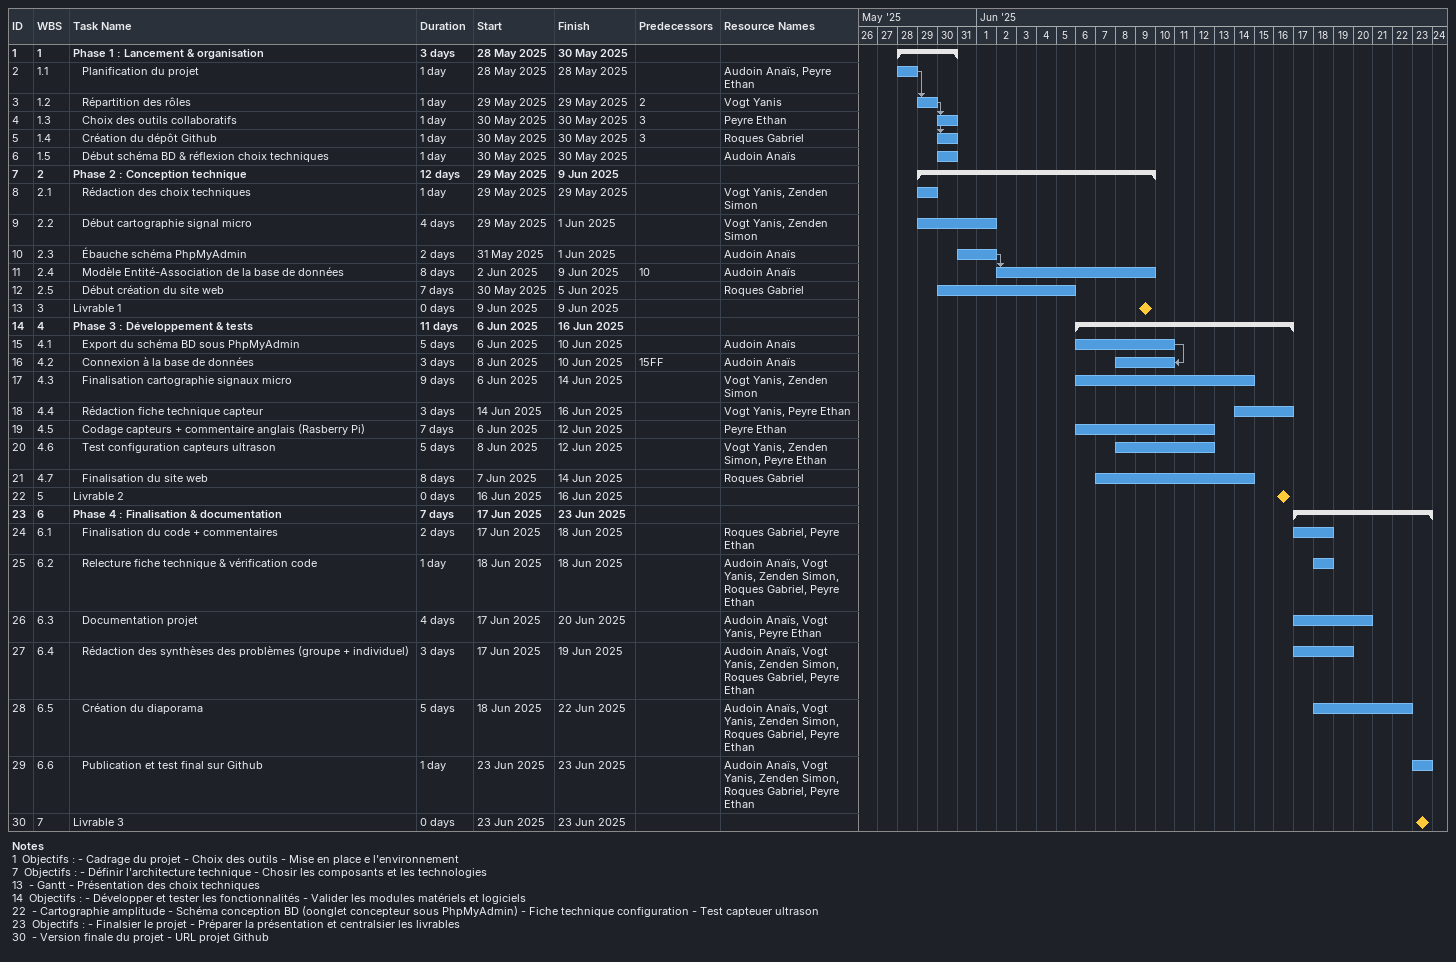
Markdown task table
| ID | WBS | Task | Duration | Start | Finish | Predecessors | Resources |
|---|---|---|---|---|---|---|---|
| 1 | 1 | **Phase 1 : Lancement & organisation** | 3d | 2025-05-28 | 2025-05-30 |  |  |
| 2 | 1.1 | Planification du projet | 1d | 2025-05-28 | 2025-05-28 |  | Audoin Anaïs, Peyre Ethan |
| 3 | 1.2 | Répartition des rôles | 1d | 2025-05-29 | 2025-05-29 | 2 | Vogt Yanis |
| 4 | 1.3 | Choix des outils collaboratifs | 1d | 2025-05-30 | 2025-05-30 | 3 | Peyre Ethan |
| 5 | 1.4 | Création du dépôt Github | 1d | 2025-05-30 | 2025-05-30 | 3 | Roques Gabriel |
| 6 | 1.5 | Début schéma BD & réflexion choix techniques | 1d | 2025-05-30 | 2025-05-30 |  | Audoin Anaïs |
| 7 | 2 | **Phase 2 : Conception technique** | 12d | 2025-05-29 | 2025-06-09 |  |  |
| 8 | 2.1 | Rédaction des choix techniques | 1d | 2025-05-29 | 2025-05-29 |  | Vogt Yanis, Zenden Simon |
| 9 | 2.2 | Début cartographie signal micro | 4d | 2025-05-29 | 2025-06-01 |  | Vogt Yanis, Zenden Simon |
| 10 | 2.3 | Ébauche schéma PhpMyAdmin | 2d | 2025-05-31 | 2025-06-01 |  | Audoin Anaïs |
| 11 | 2.4 | Modèle Entité-Association de la base de données | 8d | 2025-06-02 | 2025-06-09 | 10 | Audoin Anaïs |
| 12 | 2.5 | Début création du site web | 7d | 2025-05-30 | 2025-06-05 |  | Roques Gabriel |
| 13 | 3 | Livrable 1 | 0d | 2025-06-09 | 2025-06-09 |  |  |
| 14 | 4 | **Phase 3 : Développement & tests** | 11d | 2025-06-06 | 2025-06-16 |  |  |
| 15 | 4.1 | Export du schéma BD sous PhpMyAdmin | 5d | 2025-06-06 | 2025-06-10 |  | Audoin Anaïs |
| 16 | 4.2 | Connexion à la base de données | 3d | 2025-06-08 | 2025-06-10 | 15FF | Audoin Anaïs |
| 17 | 4.3 | Finalisation cartographie signaux micro | 9d | 2025-06-06 | 2025-06-14 |  | Vogt Yanis, Zenden Simon |
| 18 | 4.4 | Rédaction fiche technique capteur | 3d | 2025-06-14 | 2025-06-16 |  | Vogt Yanis, Peyre Ethan |
| 19 | 4.5 | Codage capteurs + commentaire anglais (Rasberry Pi) | 7d | 2025-06-06 | 2025-06-12 |  | Peyre Ethan |
| 20 | 4.6 | Test configuration capteurs ultrason | 5d | 2025-06-08 | 2025-06-12 |  | Vogt Yanis, Zenden Simon, Peyre Ethan |
| 21 | 4.7 | Finalisation du site web | 8d | 2025-06-07 | 2025-06-14 |  | Roques Gabriel |
| 22 | 5 | Livrable 2 | 0d | 2025-06-16 | 2025-06-16 |  |  |
| 23 | 6 | **Phase 4 : Finalisation & documentation** | 7d | 2025-06-17 | 2025-06-23 |  |  |
| 24 | 6.1 | Finalisation du code + commentaires | 2d | 2025-06-17 | 2025-06-18 |  | Roques Gabriel, Peyre Ethan |
| 25 | 6.2 | Relecture fiche technique & vérification code | 1d | 2025-06-18 | 2025-06-18 |  | Audoin Anaïs, Vogt Yanis, Zenden Simon, Roques Gabriel, Peyre Ethan |
| 26 | 6.3 | Documentation projet | 4d | 2025-06-17 | 2025-06-20 |  | Audoin Anaïs, Vogt Yanis, Peyre Ethan |
| 27 | 6.4 | Rédaction des synthèses des problèmes (groupe + individuel) | 3d | 2025-06-17 | 2025-06-19 |  | Audoin Anaïs, Vogt Yanis, Zenden Simon, Roques Gabriel, Peyre Ethan |
| 28 | 6.5 | Création du diaporama | 5d | 2025-06-18 | 2025-06-22 |  | Audoin Anaïs, Vogt Yanis, Zenden Simon, Roques Gabriel, Peyre Ethan |
| 29 | 6.6 | Publication et test final sur Github | 1d | 2025-06-23 | 2025-06-23 |  | Audoin Anaïs, Vogt Yanis, Zenden Simon, Roques Gabriel, Peyre Ethan |
| 30 | 7 | Livrable 3 | 0d | 2025-06-23 | 2025-06-23 |  |  |

Notes
- 1: Objectifs : - Cadrage du projet - Choix des outils - Mise en place e l'environnement
- 7: Objectifs : - Définir l'architecture technique - Chosir les composants et les technologies
- 13: - Gantt - Présentation des choix techniques
- 14: Objectifs : - Développer et tester les fonctionnalités - Valider les modules matériels et logiciels
- 22: - Cartographie amplitude - Schéma conception BD (oonglet concepteur sous PhpMyAdmin) - Fiche technique configuration - Test capteuer ultrason
- 23: Objectifs : - Finalsier le projet - Préparer la présentation et centralsier les livrables
- 30: - Version finale du projet - URL projet Github
